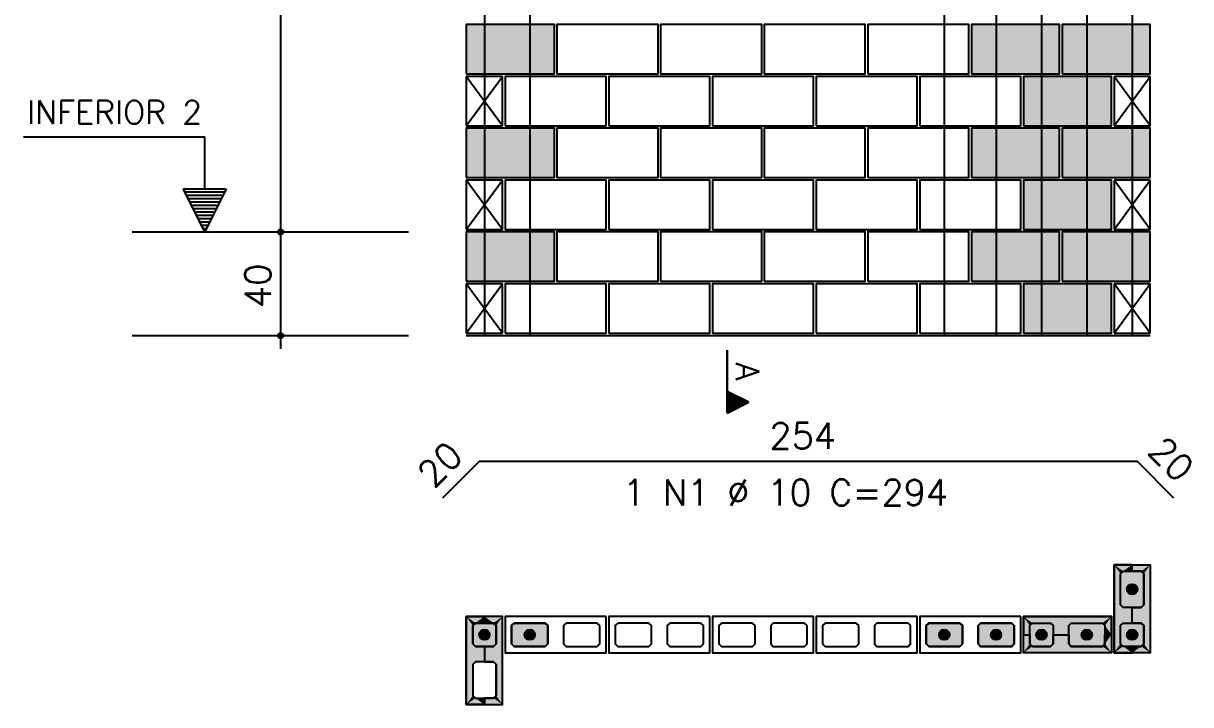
# Model space of a CAD drawing. Extents: x -1.9 to 86, y -1.6 to 60.9.
# Drawn here: x 29.47 to 38.48, y 23.81 to 29.07 of the extents above; entities that cross this region are included whole.
import ezdxf

# ---------------------------------------------------------------- set-up
doc = ezdxf.new("R2010")
doc.units = 0
doc.header["$MEASUREMENT"] = 0
for name, color, linetype in [('PENA_01', 1, 'CONTINUOUS'), ('PENA_02', 2, 'CONTINUOUS'), ('PENA_03', 3, 'CONTINUOUS'), ('PENA_05', 5, 'CONTINUOUS'), ('PENA_11', 252, 'CONTINUOUS'), ('PENA_21', 100, 'CONTINUOUS')]:
    doc.layers.add(name, color=color, linetype=linetype)
doc.styles.get("Standard").update_dxf_attribs({"font": 'ROMANS.SHX'})

msp = doc.modelspace()

# ---------------------------------------------------------------- linework, layer by layer
at = {"layer": 'PENA_01', "linetype": 'Continuous'}
for p, q in [((30.308963, 27.457478), (32.439827, 27.457478)), ((30.308963, 26.657478), (32.439827, 26.657478))]:
    msp.add_line(p, q, dxfattribs=at)
for points in [[(37.937319, 24.579932), (37.937319, 24.819932), (37.957319, 24.839932), (38.097319, 24.839932), (38.117319, 24.819932), (38.117319, 24.579932), (38.097319, 24.559932), (37.957319, 24.559932), (37.937319, 24.579932)], [(32.937319, 24.419932), (32.937319, 24.279932), (32.957319, 24.259932), (33.097319, 24.259932), (33.117319, 24.279932), (33.117319, 24.419932), (33.097319, 24.439932), (32.957319, 24.439932), (32.937319, 24.419932)], [(33.517319, 24.419932), (33.497319, 24.439932), (33.257319, 24.439932), (33.237319, 24.419932), (33.237319, 24.279932), (33.257319, 24.259932), (33.497319, 24.259932), (33.517319, 24.279932), (33.517319, 24.419932)], [(33.917319, 24.419932), (33.897319, 24.439932), (33.657319, 24.439932), (33.637319, 24.419932), (33.637319, 24.279932), (33.657319, 24.259932), (33.897319, 24.259932), (33.917319, 24.279932), (33.917319, 24.419932)], [(34.317319, 24.419932), (34.297319, 24.439932), (34.057319, 24.439932), (34.037319, 24.419932), (34.037319, 24.279932), (34.057319, 24.259932), (34.297319, 24.259932), (34.317319, 24.279932), (34.317319, 24.419932)], [(34.717319, 24.419932), (34.697319, 24.439932), (34.457319, 24.439932), (34.437319, 24.419932), (34.437319, 24.279932), (34.457319, 24.259932), (34.697319, 24.259932), (34.717319, 24.279932), (34.717319, 24.419932)], [(35.117319, 24.419932), (35.097319, 24.439932), (34.857319, 24.439932), (34.837319, 24.419932), (34.837319, 24.279932), (34.857319, 24.259932), (35.097319, 24.259932), (35.117319, 24.279932), (35.117319, 24.419932)], [(35.517319, 24.419932), (35.497319, 24.439932), (35.257319, 24.439932), (35.237319, 24.419932), (35.237319, 24.279932), (35.257319, 24.259932), (35.497319, 24.259932), (35.517319, 24.279932), (35.517319, 24.419932)], [(35.917319, 24.419932), (35.897319, 24.439932), (35.657319, 24.439932), (35.637319, 24.419932), (35.637319, 24.279932), (35.657319, 24.259932), (35.897319, 24.259932), (35.917319, 24.279932), (35.917319, 24.419932)], [(36.317319, 24.419932), (36.297319, 24.439932), (36.057319, 24.439932), (36.037319, 24.419932), (36.037319, 24.279932), (36.057319, 24.259932), (36.297319, 24.259932), (36.317319, 24.279932), (36.317319, 24.419932)], [(36.717319, 24.419932), (36.697319, 24.439932), (36.457319, 24.439932), (36.437319, 24.419932), (36.437319, 24.279932), (36.457319, 24.259932), (36.697319, 24.259932), (36.717319, 24.279932), (36.717319, 24.419932)], [(37.117319, 24.419932), (37.097319, 24.439932), (36.857319, 24.439932), (36.837319, 24.419932), (36.837319, 24.279932), (36.857319, 24.259932), (37.097319, 24.259932), (37.117319, 24.279932), (37.117319, 24.419932)], [(37.257319, 24.439932), (37.397319, 24.439932), (37.417319, 24.419932), (37.417319, 24.279932), (37.397319, 24.259932), (37.257319, 24.259932), (37.237319, 24.279932), (37.237319, 24.419932), (37.257319, 24.439932)], [(37.557319, 24.439932), (37.797319, 24.439932), (37.817319, 24.419932), (37.817319, 24.279932), (37.797319, 24.259932), (37.557319, 24.259932), (37.537319, 24.279932), (37.537319, 24.419932), (37.557319, 24.439932)], [(37.937319, 24.279932), (37.937319, 24.419932), (37.957319, 24.439932), (38.097319, 24.439932), (38.117319, 24.419932), (38.117319, 24.279932), (38.097319, 24.259932), (37.957319, 24.259932), (37.937319, 24.279932)], [(32.937319, 24.119932), (32.937319, 23.879932), (32.957319, 23.859932), (33.097319, 23.859932), (33.117319, 23.879932), (33.117319, 24.119932), (33.097319, 24.139932), (32.957319, 24.139932), (32.937319, 24.119932)]]:
    msp.add_lwpolyline(points, dxfattribs=at)
at = {"layer": 'PENA_02', "linetype": 'Continuous'}
for p, q in [((33.167319, 28.657478), (32.887319, 28.657478)), ((32.887319, 28.657478), (32.887319, 28.277478)), ((33.167319, 28.277478), (33.167319, 28.657478)), ((38.167319, 28.657478), (37.887319, 28.657478)), ((37.887319, 28.657478), (37.887319, 28.277478)), ((38.167319, 28.277478), (38.167319, 28.657478)), ((32.887319, 28.277478), (33.167319, 28.277478)), ((37.887319, 28.277478), (38.167319, 28.277478)), ((33.167319, 27.857478), (32.887319, 27.857478)), ((32.887319, 27.857478), (32.887319, 27.477478)), ((33.167319, 27.477478), (33.167319, 27.857478)), ((38.167319, 27.857478), (37.887319, 27.857478)), ((37.887319, 27.857478), (37.887319, 27.477478)), ((38.167319, 27.477478), (38.167319, 27.857478)), ((32.887319, 27.477478), (33.167319, 27.477478)), ((37.887319, 27.477478), (38.167319, 27.477478)), ((33.167319, 27.057478), (32.887319, 27.057478)), ((32.887319, 27.057478), (32.887319, 26.677478)), ((33.167319, 26.677478), (33.167319, 27.057478)), ((38.167319, 27.057478), (37.887319, 27.057478)), ((37.887319, 27.057478), (37.887319, 26.677478)), ((38.167319, 26.677478), (38.167319, 27.057478)), ((32.887319, 26.677478), (33.167319, 26.677478)), ((37.887319, 26.677478), (38.167319, 26.677478)), ((32.887319, 26.657478), (38.167319, 26.657478))]:
    msp.add_line(p, q, dxfattribs=at)
for points in [[(32.887319, 28.677478), (33.567319, 28.677478), (33.567319, 29.057478), (32.887319, 29.057478), (32.887319, 28.677478)], [(33.587319, 28.677478), (34.367319, 28.677478), (34.367319, 29.057478), (33.587319, 29.057478), (33.587319, 28.677478)], [(34.387319, 28.677478), (35.167319, 28.677478), (35.167319, 29.057478), (34.387319, 29.057478), (34.387319, 28.677478)], [(35.187319, 28.677478), (35.967319, 28.677478), (35.967319, 29.057478), (35.187319, 29.057478), (35.187319, 28.677478)], [(35.987319, 28.677478), (36.767319, 28.677478), (36.767319, 29.057478), (35.987319, 29.057478), (35.987319, 28.677478)], [(36.787319, 28.677478), (37.467319, 28.677478), (37.467319, 29.057478), (36.787319, 29.057478), (36.787319, 28.677478)], [(37.487319, 28.677478), (38.167319, 28.677478), (38.167319, 29.057478), (37.487319, 29.057478), (37.487319, 28.677478)], [(33.187319, 28.277478), (33.967319, 28.277478), (33.967319, 28.657478), (33.187319, 28.657478), (33.187319, 28.277478)], [(33.987319, 28.277478), (34.767319, 28.277478), (34.767319, 28.657478), (33.987319, 28.657478), (33.987319, 28.277478)], [(34.787319, 28.277478), (35.567319, 28.277478), (35.567319, 28.657478), (34.787319, 28.657478), (34.787319, 28.277478)], [(35.587319, 28.277478), (36.367319, 28.277478), (36.367319, 28.657478), (35.587319, 28.657478), (35.587319, 28.277478)], [(36.387319, 28.277478), (37.167319, 28.277478), (37.167319, 28.657478), (36.387319, 28.657478), (36.387319, 28.277478)], [(37.187319, 28.277478), (37.867319, 28.277478), (37.867319, 28.657478), (37.187319, 28.657478), (37.187319, 28.277478)], [(32.887319, 27.877478), (33.567319, 27.877478), (33.567319, 28.257478), (32.887319, 28.257478), (32.887319, 27.877478)], [(33.587319, 27.877478), (34.367319, 27.877478), (34.367319, 28.257478), (33.587319, 28.257478), (33.587319, 27.877478)], [(34.387319, 27.877478), (35.167319, 27.877478), (35.167319, 28.257478), (34.387319, 28.257478), (34.387319, 27.877478)], [(35.187319, 27.877478), (35.967319, 27.877478), (35.967319, 28.257478), (35.187319, 28.257478), (35.187319, 27.877478)], [(35.987319, 27.877478), (36.767319, 27.877478), (36.767319, 28.257478), (35.987319, 28.257478), (35.987319, 27.877478)], [(36.787319, 27.877478), (37.467319, 27.877478), (37.467319, 28.257478), (36.787319, 28.257478), (36.787319, 27.877478)], [(37.487319, 27.877478), (38.167319, 27.877478), (38.167319, 28.257478), (37.487319, 28.257478), (37.487319, 27.877478)], [(33.187319, 27.477478), (33.967319, 27.477478), (33.967319, 27.857478), (33.187319, 27.857478), (33.187319, 27.477478)], [(33.987319, 27.477478), (34.767319, 27.477478), (34.767319, 27.857478), (33.987319, 27.857478), (33.987319, 27.477478)], [(34.787319, 27.477478), (35.567319, 27.477478), (35.567319, 27.857478), (34.787319, 27.857478), (34.787319, 27.477478)], [(35.587319, 27.477478), (36.367319, 27.477478), (36.367319, 27.857478), (35.587319, 27.857478), (35.587319, 27.477478)], [(36.387319, 27.477478), (37.167319, 27.477478), (37.167319, 27.857478), (36.387319, 27.857478), (36.387319, 27.477478)], [(37.187319, 27.477478), (37.867319, 27.477478), (37.867319, 27.857478), (37.187319, 27.857478), (37.187319, 27.477478)], [(32.887319, 27.077478), (33.567319, 27.077478), (33.567319, 27.457478), (32.887319, 27.457478), (32.887319, 27.077478)], [(33.587319, 27.077478), (34.367319, 27.077478), (34.367319, 27.457478), (33.587319, 27.457478), (33.587319, 27.077478)], [(34.387319, 27.077478), (35.167319, 27.077478), (35.167319, 27.457478), (34.387319, 27.457478), (34.387319, 27.077478)], [(35.187319, 27.077478), (35.967319, 27.077478), (35.967319, 27.457478), (35.187319, 27.457478), (35.187319, 27.077478)], [(35.987319, 27.077478), (36.767319, 27.077478), (36.767319, 27.457478), (35.987319, 27.457478), (35.987319, 27.077478)], [(36.787319, 27.077478), (37.467319, 27.077478), (37.467319, 27.457478), (36.787319, 27.457478), (36.787319, 27.077478)], [(37.487319, 27.077478), (38.167319, 27.077478), (38.167319, 27.457478), (37.487319, 27.457478), (37.487319, 27.077478)], [(33.187319, 26.677478), (33.967319, 26.677478), (33.967319, 27.057478), (33.187319, 27.057478), (33.187319, 26.677478)], [(33.987319, 26.677478), (34.767319, 26.677478), (34.767319, 27.057478), (33.987319, 27.057478), (33.987319, 26.677478)], [(34.787319, 26.677478), (35.567319, 26.677478), (35.567319, 27.057478), (34.787319, 27.057478), (34.787319, 26.677478)], [(35.587319, 26.677478), (36.367319, 26.677478), (36.367319, 27.057478), (35.587319, 27.057478), (35.587319, 26.677478)], [(36.387319, 26.677478), (37.167319, 26.677478), (37.167319, 27.057478), (36.387319, 27.057478), (36.387319, 26.677478)], [(37.187319, 26.677478), (37.867319, 26.677478), (37.867319, 27.057478), (37.187319, 27.057478), (37.187319, 26.677478)], [(37.887319, 24.209932), (37.887319, 24.889932), (38.167319, 24.889932), (38.167319, 24.209932), (37.887319, 24.209932)], [(32.887319, 24.489932), (32.887319, 23.809932), (33.167319, 23.809932), (33.167319, 24.489932), (32.887319, 24.489932)], [(33.967319, 24.489932), (33.187319, 24.489932), (33.187319, 24.209932), (33.967319, 24.209932), (33.967319, 24.489932)], [(34.767319, 24.489932), (33.987319, 24.489932), (33.987319, 24.209932), (34.767319, 24.209932), (34.767319, 24.489932)], [(35.567319, 24.489932), (34.787319, 24.489932), (34.787319, 24.209932), (35.567319, 24.209932), (35.567319, 24.489932)], [(36.367319, 24.489932), (35.587319, 24.489932), (35.587319, 24.209932), (36.367319, 24.209932), (36.367319, 24.489932)], [(37.167319, 24.489932), (36.387319, 24.489932), (36.387319, 24.209932), (37.167319, 24.209932), (37.167319, 24.489932)], [(37.187319, 24.489932), (37.867319, 24.489932), (37.867319, 24.209932), (37.187319, 24.209932), (37.187319, 24.489932)]]:
    msp.add_lwpolyline(points, dxfattribs=at)
for centre, radius in [((31.455109, 27.457478), 0.02), ((31.455109, 27.457478), 0.01), ((31.455109, 26.657478), 0.02), ((31.455109, 26.657478), 0.01)]:
    msp.add_circle(centre, radius, dxfattribs=at)
at = {"layer": 'PENA_03', "linetype": 'Continuous'}
for p, q in [((31.455109, 26.556945), (31.455109, 33.397478)), ((32.887319, 28.277478), (33.167319, 28.657478)), ((33.167319, 28.277478), (32.887319, 28.657478)), ((37.887319, 28.277478), (38.167319, 28.657478)), ((38.167319, 28.277478), (37.887319, 28.657478)), ((30.867962, 28.189343), (29.467962, 28.189343)), ((30.867962, 27.789343), (30.867962, 28.189343)), ((30.869362, 27.789343), (30.869362, 28.190743)), ((32.887319, 27.477478), (33.167319, 27.857478)), ((33.167319, 27.477478), (32.887319, 27.857478)), ((37.887319, 27.477478), (38.167319, 27.857478)), ((38.167319, 27.477478), (37.887319, 27.857478)), ((30.868662, 27.457478), (30.702729, 27.789343)), ((30.702729, 27.789343), (30.867962, 27.789343)), ((30.868662, 27.4606), (30.704985, 27.787952)), ((31.032338, 27.787952), (30.704985, 27.787952)), ((31.021831, 27.763815), (30.715492, 27.763815)), ((31.034595, 27.789343), (30.868662, 27.457478)), ((31.032338, 27.787953), (30.868662, 27.460599)), ((30.869362, 27.789343), (31.034595, 27.789343)), ((31.009067, 27.738287), (30.728257, 27.738287)), ((30.996303, 27.712759), (30.741021, 27.712759)), ((30.983538, 27.687231), (30.753785, 27.687231)), ((30.970774, 27.661703), (30.766549, 27.661703)), ((30.95801, 27.636175), (30.779313, 27.636175)), ((30.945246, 27.610647), (30.792077, 27.610647)), ((30.932482, 27.585119), (30.804841, 27.585119)), ((30.919718, 27.559591), (30.817605, 27.559591)), ((30.906954, 27.534063), (30.830369, 27.534063)), ((30.89419, 27.508534), (30.843133, 27.508534)), ((30.881426, 27.483006), (30.855898, 27.483006)), ((32.887319, 26.677478), (33.167319, 27.057478)), ((33.167319, 26.677478), (32.887319, 27.057478)), ((37.887319, 26.677478), (38.167319, 27.057478)), ((38.167319, 26.677478), (37.887319, 27.057478)), ((34.901439, 26.546628), (34.901439, 26.060246)), ((34.902135, 26.225831), (34.902135, 26.546628)), ((35.067372, 26.143212), (34.902134, 26.225831)), ((34.902135, 26.061374), (34.902135, 26.225051)), ((35.065811, 26.143212), (34.902135, 26.225051)), ((34.901439, 26.060246), (35.067372, 26.143212)), ((34.902134, 26.061374), (35.065811, 26.143212)), ((34.914203, 26.066628), (34.914203, 26.219797)), ((34.926967, 26.07301), (34.926967, 26.213415)), ((34.939731, 26.079392), (34.939731, 26.207033)), ((34.952495, 26.085774), (34.952495, 26.200651)), ((34.965259, 26.092156), (34.965259, 26.194269)), ((34.978023, 26.098538), (34.978023, 26.187887)), ((34.990787, 26.10492), (34.990787, 26.181505)), ((35.003551, 26.111302), (35.003551, 26.175123)), ((35.016315, 26.117684), (35.016315, 26.168741)), ((35.029079, 26.124066), (35.029079, 26.162359)), ((35.041844, 26.130448), (35.041844, 26.155977)), ((35.054608, 26.13683), (35.054608, 26.149594))]:
    msp.add_line(p, q, dxfattribs=at)
for points in [[(38.097319, 24.839932), (38.117319, 24.819932), (38.117319, 24.579932), (38.097319, 24.559932), (37.957319, 24.559932), (37.937319, 24.579932), (37.937319, 24.819932), (37.957319, 24.839932), (38.097319, 24.839932)], [(33.097319, 24.439932), (33.117319, 24.419932), (33.117319, 24.279932), (33.097319, 24.259932), (32.957319, 24.259932), (32.937319, 24.279932), (32.937319, 24.419932), (32.957319, 24.439932), (33.097319, 24.439932)], [(33.517319, 24.279932), (33.497319, 24.259932), (33.257319, 24.259932), (33.237319, 24.279932), (33.237319, 24.419932), (33.257319, 24.439932), (33.497319, 24.439932), (33.517319, 24.419932), (33.517319, 24.279932)], [(36.717319, 24.279932), (36.697319, 24.259932), (36.457319, 24.259932), (36.437319, 24.279932), (36.437319, 24.419932), (36.457319, 24.439932), (36.697319, 24.439932), (36.717319, 24.419932), (36.717319, 24.279932)], [(37.117319, 24.279932), (37.097319, 24.259932), (36.857319, 24.259932), (36.837319, 24.279932), (36.837319, 24.419932), (36.857319, 24.439932), (37.097319, 24.439932), (37.117319, 24.419932), (37.117319, 24.279932)], [(37.397319, 24.439932), (37.417319, 24.419932), (37.417319, 24.279932), (37.397319, 24.259932), (37.257319, 24.259932), (37.237319, 24.279932), (37.237319, 24.419932), (37.257319, 24.439932), (37.397319, 24.439932)], [(37.817319, 24.279932), (37.797319, 24.259932), (37.557319, 24.259932), (37.537319, 24.279932), (37.537319, 24.419932), (37.557319, 24.439932), (37.797319, 24.439932), (37.817319, 24.419932), (37.817319, 24.279932)], [(38.097319, 24.439932), (38.117319, 24.419932), (38.117319, 24.279932), (38.097319, 24.259932), (37.957319, 24.259932), (37.937319, 24.279932), (37.937319, 24.419932), (37.957319, 24.439932), (38.097319, 24.439932)]]:
    msp.add_lwpolyline(points, dxfattribs=at)
for centre in [(38.027319, 24.699932), (33.027319, 24.349932), (33.377319, 24.349932), (36.577319, 24.349932), (36.977319, 24.349932), (37.327319, 24.349932), (37.677319, 24.349932), (38.027319, 24.349932)]:
    msp.add_circle(centre, 0.04, dxfattribs=at)
for points in [[(38.067319, 24.699932), (38.007319, 24.734573), (37.989731, 24.713612)], [(38.067319, 24.699932), (37.989731, 24.713612), (37.989731, 24.686251)], [(38.067319, 24.699932), (37.989731, 24.686251), (38.007319, 24.665291)], [(38.067319, 24.699932), (38.034265, 24.739324), (38.007319, 24.734573)], [(38.067319, 24.699932), (38.007319, 24.665291), (38.034265, 24.660539)], [(38.067319, 24.699932), (38.057961, 24.725643), (38.034265, 24.739324)], [(38.067319, 24.699932), (38.034265, 24.660539), (38.057961, 24.67422)], [(38.067319, 24.699932), (38.057961, 24.67422), (38.067319, 24.699932)], [(33.067319, 24.349932), (33.007319, 24.384573), (32.989731, 24.363612)], [(33.067319, 24.349932), (32.989731, 24.363612), (32.989731, 24.336251)], [(33.067319, 24.349932), (32.989731, 24.336251), (33.007319, 24.315291)], [(33.067319, 24.349932), (33.034265, 24.389324), (33.007319, 24.384573)], [(33.067319, 24.349932), (33.007319, 24.315291), (33.034265, 24.310539)], [(33.067319, 24.349932), (33.057961, 24.375643), (33.034265, 24.389324)], [(33.067319, 24.349932), (33.034265, 24.310539), (33.057961, 24.32422)], [(33.067319, 24.349932), (33.057961, 24.32422), (33.067319, 24.349932)], [(33.417319, 24.349932), (33.357319, 24.384573), (33.339731, 24.363612)], [(33.417319, 24.349932), (33.339731, 24.363612), (33.339731, 24.336251)], [(33.417319, 24.349932), (33.339731, 24.336251), (33.357319, 24.315291)], [(33.417319, 24.349932), (33.384265, 24.389324), (33.357319, 24.384573)], [(33.417319, 24.349932), (33.357319, 24.315291), (33.384265, 24.310539)], [(33.417319, 24.349932), (33.407961, 24.375643), (33.384265, 24.389324)], [(33.417319, 24.349932), (33.384265, 24.310539), (33.407961, 24.32422)], [(33.417319, 24.349932), (33.407961, 24.32422), (33.417319, 24.349932)], [(36.617319, 24.349932), (36.557319, 24.384573), (36.539731, 24.363612)], [(36.617319, 24.349932), (36.539731, 24.363612), (36.539731, 24.336251)], [(36.617319, 24.349932), (36.539731, 24.336251), (36.557319, 24.315291)], [(36.617319, 24.349932), (36.584265, 24.389324), (36.557319, 24.384573)], [(36.617319, 24.349932), (36.557319, 24.315291), (36.584265, 24.310539)], [(36.617319, 24.349932), (36.607961, 24.375643), (36.584265, 24.389324)], [(36.617319, 24.349932), (36.584265, 24.310539), (36.607961, 24.32422)], [(36.617319, 24.349932), (36.607961, 24.32422), (36.617319, 24.349932)], [(37.017319, 24.349932), (36.957319, 24.384573), (36.939731, 24.363612)], [(37.017319, 24.349932), (36.939731, 24.363612), (36.939731, 24.336251)], [(37.017319, 24.349932), (36.939731, 24.336251), (36.957319, 24.315291)], [(37.017319, 24.349932), (36.984265, 24.389324), (36.957319, 24.384573)], [(37.017319, 24.349932), (36.957319, 24.315291), (36.984265, 24.310539)], [(37.017319, 24.349932), (37.007961, 24.375643), (36.984265, 24.389324)], [(37.017319, 24.349932), (36.984265, 24.310539), (37.007961, 24.32422)], [(37.017319, 24.349932), (37.007961, 24.32422), (37.017319, 24.349932)], [(37.367319, 24.349932), (37.307319, 24.384573), (37.289731, 24.363612)], [(37.367319, 24.349932), (37.289731, 24.363612), (37.289731, 24.336251)], [(37.367319, 24.349932), (37.289731, 24.336251), (37.307319, 24.315291)], [(37.367319, 24.349932), (37.334265, 24.389324), (37.307319, 24.384573)], [(37.367319, 24.349932), (37.307319, 24.315291), (37.334265, 24.310539)], [(37.367319, 24.349932), (37.357961, 24.375643), (37.334265, 24.389324)], [(37.367319, 24.349932), (37.334265, 24.310539), (37.357961, 24.32422)], [(37.367319, 24.349932), (37.357961, 24.32422), (37.367319, 24.349932)], [(37.717319, 24.349932), (37.657319, 24.384573), (37.639731, 24.363612)], [(37.717319, 24.349932), (37.639731, 24.363612), (37.639731, 24.336251)], [(37.717319, 24.349932), (37.639731, 24.336251), (37.657319, 24.315291)], [(37.717319, 24.349932), (37.684265, 24.389324), (37.657319, 24.384573)], [(37.717319, 24.349932), (37.657319, 24.315291), (37.684265, 24.310539)], [(37.717319, 24.349932), (37.707961, 24.375643), (37.684265, 24.389324)], [(37.717319, 24.349932), (37.684265, 24.310539), (37.707961, 24.32422)], [(37.717319, 24.349932), (37.707961, 24.32422), (37.717319, 24.349932)], [(38.067319, 24.349932), (38.007319, 24.384573), (37.989731, 24.363612)], [(38.067319, 24.349932), (37.989731, 24.363612), (37.989731, 24.336251)], [(38.067319, 24.349932), (37.989731, 24.336251), (38.007319, 24.315291)], [(38.067319, 24.349932), (38.034265, 24.389324), (38.007319, 24.384573)], [(38.067319, 24.349932), (38.007319, 24.315291), (38.034265, 24.310539)], [(38.067319, 24.349932), (38.057961, 24.375643), (38.034265, 24.389324)], [(38.067319, 24.349932), (38.034265, 24.310539), (38.057961, 24.32422)], [(38.067319, 24.349932), (38.057961, 24.32422), (38.067319, 24.349932)]]:
    msp.add_solid(points, dxfattribs=at)
at = {"layer": 'PENA_05', "linetype": 'Continuous'}
for p, q in [((32.987319, 25.68517), (32.704476, 25.402327)), ((38.067319, 25.68517), (32.987319, 25.68517)), ((38.350162, 25.402327), (38.067319, 25.68517))]:
    msp.add_line(p, q, dxfattribs=at)
for points in [[(33.027319, 34.097478), (33.027319, 26.657478)], [(33.377319, 34.097478), (33.377319, 26.657478)], [(36.577319, 34.097478), (36.577319, 26.657478)], [(36.977319, 34.097478), (36.977319, 26.657478)], [(37.327319, 34.097478), (37.327319, 26.657478)], [(37.677319, 34.097478), (37.677319, 26.657478)], [(38.027319, 34.097478), (38.027319, 26.657478)]]:
    msp.add_lwpolyline(points, dxfattribs=at)
at = {"layer": 'PENA_11', "linetype": 'Continuous'}
for points in [[(38.097319, 24.839932), (37.957319, 24.559932), (37.937319, 24.579932)], [(38.097319, 24.839932), (37.937319, 24.579932), (37.937319, 24.819932)], [(38.097319, 24.839932), (37.937319, 24.819932), (37.957319, 24.839932)], [(38.097319, 24.839932), (38.097319, 24.559932), (37.957319, 24.559932)], [(38.097319, 24.839932), (37.957319, 24.839932), (38.097319, 24.839932)], [(38.097319, 24.839932), (38.117319, 24.819932), (38.117319, 24.579932)], [(38.097319, 24.839932), (38.117319, 24.579932), (38.097319, 24.559932)], [(33.097319, 24.439932), (32.957319, 24.259932), (32.937319, 24.279932)], [(33.097319, 24.439932), (32.937319, 24.279932), (32.937319, 24.419932)], [(33.097319, 24.439932), (32.937319, 24.419932), (32.957319, 24.439932)], [(33.097319, 24.439932), (33.097319, 24.259932), (32.957319, 24.259932)], [(33.097319, 24.439932), (32.957319, 24.439932), (33.097319, 24.439932)], [(33.097319, 24.439932), (33.117319, 24.419932), (33.117319, 24.279932)], [(33.097319, 24.439932), (33.117319, 24.279932), (33.097319, 24.259932)], [(33.517319, 24.279932), (33.237319, 24.419932), (33.257319, 24.439932)], [(33.517319, 24.279932), (33.237319, 24.279932), (33.237319, 24.419932)], [(33.517319, 24.279932), (33.257319, 24.439932), (33.497319, 24.439932)], [(33.517319, 24.279932), (33.497319, 24.439932), (33.517319, 24.419932)], [(33.517319, 24.279932), (33.517319, 24.419932), (33.517319, 24.279932)], [(36.717319, 24.279932), (36.437319, 24.419932), (36.457319, 24.439932)], [(36.717319, 24.279932), (36.437319, 24.279932), (36.437319, 24.419932)], [(36.717319, 24.279932), (36.457319, 24.439932), (36.697319, 24.439932)], [(36.717319, 24.279932), (36.697319, 24.439932), (36.717319, 24.419932)], [(36.717319, 24.279932), (36.717319, 24.419932), (36.717319, 24.279932)], [(37.117319, 24.279932), (36.837319, 24.419932), (36.857319, 24.439932)], [(37.117319, 24.279932), (36.837319, 24.279932), (36.837319, 24.419932)], [(37.117319, 24.279932), (36.857319, 24.439932), (37.097319, 24.439932)], [(37.117319, 24.279932), (37.097319, 24.439932), (37.117319, 24.419932)], [(37.117319, 24.279932), (37.117319, 24.419932), (37.117319, 24.279932)], [(37.397319, 24.439932), (37.257319, 24.259932), (37.237319, 24.279932)], [(37.397319, 24.439932), (37.237319, 24.279932), (37.237319, 24.419932)], [(37.397319, 24.439932), (37.237319, 24.419932), (37.257319, 24.439932)], [(37.397319, 24.439932), (37.397319, 24.259932), (37.257319, 24.259932)], [(37.397319, 24.439932), (37.257319, 24.439932), (37.397319, 24.439932)], [(37.397319, 24.439932), (37.417319, 24.419932), (37.417319, 24.279932)], [(37.397319, 24.439932), (37.417319, 24.279932), (37.397319, 24.259932)], [(37.817319, 24.279932), (37.537319, 24.419932), (37.557319, 24.439932)], [(37.817319, 24.279932), (37.537319, 24.279932), (37.537319, 24.419932)], [(37.817319, 24.279932), (37.557319, 24.439932), (37.797319, 24.439932)], [(37.817319, 24.279932), (37.797319, 24.439932), (37.817319, 24.419932)], [(37.817319, 24.279932), (37.817319, 24.419932), (37.817319, 24.279932)], [(38.097319, 24.439932), (37.957319, 24.259932), (37.937319, 24.279932)], [(38.097319, 24.439932), (37.937319, 24.279932), (37.937319, 24.419932)], [(38.097319, 24.439932), (37.937319, 24.419932), (37.957319, 24.439932)], [(38.097319, 24.439932), (38.097319, 24.259932), (37.957319, 24.259932)], [(38.097319, 24.439932), (37.957319, 24.439932), (38.097319, 24.439932)], [(38.097319, 24.439932), (38.117319, 24.419932), (38.117319, 24.279932)], [(38.097319, 24.439932), (38.117319, 24.279932), (38.097319, 24.259932)], [(33.517319, 24.279932), (33.257319, 24.259932), (33.237319, 24.279932)], [(33.517319, 24.279932), (33.497319, 24.259932), (33.257319, 24.259932)], [(36.717319, 24.279932), (36.457319, 24.259932), (36.437319, 24.279932)], [(36.717319, 24.279932), (36.697319, 24.259932), (36.457319, 24.259932)], [(37.117319, 24.279932), (36.857319, 24.259932), (36.837319, 24.279932)], [(37.117319, 24.279932), (37.097319, 24.259932), (36.857319, 24.259932)], [(37.817319, 24.279932), (37.557319, 24.259932), (37.537319, 24.279932)], [(37.817319, 24.279932), (37.797319, 24.259932), (37.557319, 24.259932)]]:
    msp.add_solid(points, dxfattribs=at)
at = {"layer": 'PENA_21', "linetype": 'Continuous'}
for points in [[(32.887319, 28.677478), (33.567319, 28.677478), (33.567319, 29.057478), (32.887319, 29.057478), (32.887319, 28.677478)], [(36.787319, 28.677478), (37.467319, 28.677478), (37.467319, 29.057478), (36.787319, 29.057478), (36.787319, 28.677478)], [(37.487319, 28.677478), (38.167319, 28.677478), (38.167319, 29.057478), (37.487319, 29.057478), (37.487319, 28.677478)], [(37.187319, 28.277478), (37.867319, 28.277478), (37.867319, 28.657478), (37.187319, 28.657478), (37.187319, 28.277478)], [(32.887319, 27.877478), (33.567319, 27.877478), (33.567319, 28.257478), (32.887319, 28.257478), (32.887319, 27.877478)], [(36.787319, 27.877478), (37.467319, 27.877478), (37.467319, 28.257478), (36.787319, 28.257478), (36.787319, 27.877478)], [(37.487319, 27.877478), (38.167319, 27.877478), (38.167319, 28.257478), (37.487319, 28.257478), (37.487319, 27.877478)], [(37.187319, 27.477478), (37.867319, 27.477478), (37.867319, 27.857478), (37.187319, 27.857478), (37.187319, 27.477478)], [(32.887319, 27.077478), (33.567319, 27.077478), (33.567319, 27.457478), (32.887319, 27.457478), (32.887319, 27.077478)], [(36.787319, 27.077478), (37.467319, 27.077478), (37.467319, 27.457478), (36.787319, 27.457478), (36.787319, 27.077478)], [(37.487319, 27.077478), (38.167319, 27.077478), (38.167319, 27.457478), (37.487319, 27.457478), (37.487319, 27.077478)], [(37.187319, 26.677478), (37.867319, 26.677478), (37.867319, 27.057478), (37.187319, 27.057478), (37.187319, 26.677478)], [(38.027319, 24.209932), (38.027319, 24.259932), (37.957319, 24.259932), (37.937319, 24.279932), (37.937319, 24.419932), (37.957319, 24.439932), (38.027319, 24.439932), (38.027319, 24.559932), (37.957319, 24.559932), (37.937319, 24.579932), (37.937319, 24.819932), (37.957319, 24.839932), (38.027319, 24.839932), (38.027319, 24.889932), (37.887319, 24.889932), (37.887319, 24.209932), (38.027319, 24.209932)], [(38.027319, 24.209932), (38.027319, 24.259932), (38.097319, 24.259932), (38.117319, 24.279932), (38.117319, 24.419932), (38.097319, 24.439932), (38.027319, 24.439932), (38.027319, 24.559932), (38.097319, 24.559932), (38.117319, 24.579932), (38.117319, 24.819932), (38.097319, 24.839932), (38.027319, 24.839932), (38.027319, 24.889932), (38.167319, 24.889932), (38.167319, 24.209932), (38.027319, 24.209932)], [(33.027319, 24.489932), (33.027319, 24.439932), (32.957319, 24.439932), (32.937319, 24.419932), (32.937319, 24.279932), (32.957319, 24.259932), (33.027319, 24.259932), (33.027319, 24.139932), (32.957319, 24.139932), (32.937319, 24.119932), (32.937319, 23.879932), (32.957319, 23.859932), (33.027319, 23.859932), (33.027319, 23.809932), (32.887319, 23.809932), (32.887319, 24.489932), (33.027319, 24.489932)], [(33.027319, 24.489932), (33.027319, 24.439932), (33.097319, 24.439932), (33.117319, 24.419932), (33.117319, 24.279932), (33.097319, 24.259932), (33.027319, 24.259932), (33.027319, 24.139932), (33.097319, 24.139932), (33.117319, 24.119932), (33.117319, 23.879932), (33.097319, 23.859932), (33.027319, 23.859932), (33.027319, 23.809932), (33.167319, 23.809932), (33.167319, 24.489932), (33.027319, 24.489932)], [(37.187319, 24.349932), (37.237319, 24.349932), (37.237319, 24.419932), (37.257319, 24.439932), (37.397319, 24.439932), (37.417319, 24.419932), (37.417319, 24.349932), (37.537319, 24.349932), (37.537319, 24.419932), (37.557319, 24.439932), (37.797319, 24.439932), (37.817319, 24.419932), (37.817319, 24.349932), (37.867319, 24.349932), (37.867319, 24.489932), (37.187319, 24.489932), (37.187319, 24.349932)], [(37.187319, 24.349932), (37.237319, 24.349932), (37.237319, 24.279932), (37.257319, 24.259932), (37.397319, 24.259932), (37.417319, 24.279932), (37.417319, 24.349932), (37.537319, 24.349932), (37.537319, 24.279932), (37.557319, 24.259932), (37.797319, 24.259932), (37.817319, 24.279932), (37.817319, 24.349932), (37.867319, 24.349932), (37.867319, 24.209932), (37.187319, 24.209932), (37.187319, 24.349932)]]:
    msp.add_lwpolyline(points, dxfattribs=at)
for points in [[(32.887319, 28.677478), (33.567319, 28.677478), (33.567319, 29.057478)], [(32.887319, 28.677478), (33.567319, 29.057478), (32.887319, 29.057478)], [(32.887319, 28.677478), (32.887319, 29.057478), (32.887319, 28.677478)], [(36.787319, 28.677478), (37.467319, 28.677478), (37.467319, 29.057478)], [(36.787319, 28.677478), (37.467319, 29.057478), (36.787319, 29.057478)], [(36.787319, 28.677478), (36.787319, 29.057478), (36.787319, 28.677478)], [(37.487319, 28.677478), (38.167319, 28.677478), (38.167319, 29.057478)], [(37.487319, 28.677478), (38.167319, 29.057478), (37.487319, 29.057478)], [(37.487319, 28.677478), (37.487319, 29.057478), (37.487319, 28.677478)], [(37.187319, 28.277478), (37.867319, 28.277478), (37.867319, 28.657478)], [(37.187319, 28.277478), (37.867319, 28.657478), (37.187319, 28.657478)], [(37.187319, 28.277478), (37.187319, 28.657478), (37.187319, 28.277478)], [(32.887319, 27.877478), (33.567319, 27.877478), (33.567319, 28.257478)], [(32.887319, 27.877478), (33.567319, 28.257478), (32.887319, 28.257478)], [(32.887319, 27.877478), (32.887319, 28.257478), (32.887319, 27.877478)], [(36.787319, 27.877478), (37.467319, 27.877478), (37.467319, 28.257478)], [(36.787319, 27.877478), (37.467319, 28.257478), (36.787319, 28.257478)], [(36.787319, 27.877478), (36.787319, 28.257478), (36.787319, 27.877478)], [(37.487319, 27.877478), (38.167319, 27.877478), (38.167319, 28.257478)], [(37.487319, 27.877478), (38.167319, 28.257478), (37.487319, 28.257478)], [(37.487319, 27.877478), (37.487319, 28.257478), (37.487319, 27.877478)], [(37.187319, 27.477478), (37.867319, 27.477478), (37.867319, 27.857478)], [(37.187319, 27.477478), (37.867319, 27.857478), (37.187319, 27.857478)], [(37.187319, 27.477478), (37.187319, 27.857478), (37.187319, 27.477478)], [(32.887319, 27.077478), (33.567319, 27.077478), (33.567319, 27.457478)], [(32.887319, 27.077478), (33.567319, 27.457478), (32.887319, 27.457478)], [(32.887319, 27.077478), (32.887319, 27.457478), (32.887319, 27.077478)], [(36.787319, 27.077478), (37.467319, 27.077478), (37.467319, 27.457478)], [(36.787319, 27.077478), (37.467319, 27.457478), (36.787319, 27.457478)], [(36.787319, 27.077478), (36.787319, 27.457478), (36.787319, 27.077478)], [(37.487319, 27.077478), (38.167319, 27.077478), (38.167319, 27.457478)], [(37.487319, 27.077478), (38.167319, 27.457478), (37.487319, 27.457478)], [(37.487319, 27.077478), (37.487319, 27.457478), (37.487319, 27.077478)], [(37.187319, 26.677478), (37.867319, 26.677478), (37.867319, 27.057478)], [(37.187319, 26.677478), (37.867319, 27.057478), (37.187319, 27.057478)], [(37.187319, 26.677478), (37.187319, 27.057478), (37.187319, 26.677478)], [(38.027319, 24.889932), (37.887319, 24.889932), (37.957319, 24.839932)], [(37.957319, 24.839932), (37.887319, 24.889932), (37.937319, 24.819932)], [(37.887319, 24.889932), (37.937319, 24.279932), (37.937319, 24.819932)], [(37.887319, 24.209932), (37.937319, 24.279932), (37.887319, 24.889932)], [(38.027319, 24.839932), (38.027319, 24.889932), (37.957319, 24.839932)], [(38.097319, 24.839932), (38.027319, 24.839932), (38.167319, 24.889932)], [(38.027319, 24.839932), (38.027319, 24.889932), (38.167319, 24.889932)], [(38.117319, 24.819932), (38.097319, 24.839932), (38.167319, 24.889932)], [(38.117319, 24.579932), (38.167319, 24.889932), (38.117319, 24.419932)], [(38.117319, 24.419932), (38.167319, 24.889932), (38.117319, 24.279932)], [(38.167319, 24.889932), (38.167319, 24.209932), (38.117319, 24.279932)], [(38.117319, 24.579932), (38.117319, 24.819932), (38.167319, 24.889932)], [(37.937319, 24.819932), (37.937319, 24.279932), (37.937319, 24.419932)], [(37.937319, 24.819932), (37.937319, 24.579932), (37.937319, 24.419932)], [(37.957319, 24.439932), (37.937319, 24.579932), (37.937319, 24.419932)], [(37.957319, 24.439932), (37.957319, 24.559932), (37.937319, 24.579932)], [(38.027319, 24.439932), (37.957319, 24.559932), (37.957319, 24.439932)], [(38.027319, 24.439932), (38.027319, 24.559932), (37.957319, 24.559932)], [(38.027319, 24.439932), (38.097319, 24.559932), (38.097319, 24.439932)], [(38.027319, 24.439932), (38.027319, 24.559932), (38.097319, 24.559932)], [(38.097319, 24.559932), (38.117319, 24.579932), (38.097319, 24.439932)], [(38.097319, 24.439932), (38.117319, 24.579932), (38.117319, 24.419932)], [(32.957319, 24.439932), (32.937319, 24.419932), (32.887319, 24.489932)], [(32.957319, 24.439932), (32.887319, 24.489932), (33.027319, 24.489932)], [(32.887319, 24.489932), (32.937319, 24.419932), (32.887319, 23.809932)], [(32.887319, 23.809932), (32.937319, 24.419932), (32.937319, 23.879932)], [(32.937319, 23.879932), (32.937319, 24.419932), (32.937319, 24.279932)], [(32.957319, 24.439932), (33.027319, 24.489932), (33.027319, 24.439932)], [(33.167319, 24.489932), (33.027319, 24.489932), (33.097319, 24.439932)], [(33.097319, 24.439932), (33.027319, 24.489932), (33.027319, 24.439932)], [(33.117319, 24.419932), (33.167319, 24.489932), (33.097319, 24.439932)], [(33.167319, 23.809932), (33.167319, 24.489932), (33.117319, 24.419932)], [(33.117319, 24.279932), (33.167319, 23.809932), (33.117319, 24.419932)], [(37.867319, 24.489932), (37.187319, 24.489932), (37.257319, 24.439932)], [(37.187319, 24.489932), (37.187319, 24.349932), (37.237319, 24.349932)], [(37.187319, 24.489932), (37.237319, 24.349932), (37.237319, 24.419932)], [(37.187319, 24.489932), (37.237319, 24.419932), (37.257319, 24.439932)], [(37.867319, 24.489932), (37.257319, 24.439932), (37.397319, 24.439932)], [(37.867319, 24.489932), (37.397319, 24.439932), (37.417319, 24.419932)], [(37.867319, 24.489932), (37.417319, 24.419932), (37.557319, 24.439932)], [(37.417319, 24.419932), (37.537319, 24.419932), (37.557319, 24.439932)], [(37.417319, 24.419932), (37.417319, 24.349932), (37.537319, 24.349932)], [(37.417319, 24.419932), (37.537319, 24.349932), (37.537319, 24.419932)], [(37.867319, 24.489932), (37.557319, 24.439932), (37.797319, 24.439932)], [(37.867319, 24.489932), (37.797319, 24.439932), (37.817319, 24.419932)], [(37.867319, 24.489932), (37.817319, 24.419932), (37.867319, 24.349932)], [(37.867319, 24.349932), (37.817319, 24.419932), (37.817319, 24.349932)], [(37.187319, 24.209932), (37.187319, 24.349932), (37.237319, 24.349932)], [(37.187319, 24.209932), (37.237319, 24.349932), (37.237319, 24.279932)], [(37.417319, 24.279932), (37.417319, 24.349932), (37.537319, 24.349932)], [(37.417319, 24.279932), (37.537319, 24.349932), (37.537319, 24.279932)], [(37.867319, 24.209932), (37.817319, 24.279932), (37.867319, 24.349932)], [(37.867319, 24.349932), (37.817319, 24.279932), (37.817319, 24.349932)], [(32.937319, 23.879932), (32.937319, 24.119932), (32.937319, 24.279932)], [(32.957319, 24.259932), (32.937319, 24.119932), (32.937319, 24.279932)], [(32.957319, 24.259932), (32.957319, 24.139932), (32.937319, 24.119932)], [(33.027319, 24.259932), (32.957319, 24.139932), (32.957319, 24.259932)], [(33.027319, 24.259932), (33.027319, 24.139932), (32.957319, 24.139932)], [(33.027319, 24.259932), (33.097319, 24.139932), (33.097319, 24.259932)], [(33.027319, 24.259932), (33.027319, 24.139932), (33.097319, 24.139932)], [(33.097319, 24.259932), (33.117319, 24.119932), (33.117319, 24.279932)], [(33.097319, 24.139932), (33.117319, 24.119932), (33.097319, 24.259932)], [(33.117319, 24.119932), (33.167319, 23.809932), (33.117319, 24.279932)], [(37.187319, 24.209932), (37.237319, 24.279932), (37.257319, 24.259932)], [(37.867319, 24.209932), (37.187319, 24.209932), (37.257319, 24.259932)], [(37.867319, 24.209932), (37.257319, 24.259932), (37.397319, 24.259932)], [(37.867319, 24.209932), (37.397319, 24.259932), (37.417319, 24.279932)], [(37.867319, 24.209932), (37.417319, 24.279932), (37.557319, 24.259932)], [(37.417319, 24.279932), (37.537319, 24.279932), (37.557319, 24.259932)], [(37.867319, 24.209932), (37.557319, 24.259932), (37.797319, 24.259932)], [(37.867319, 24.209932), (37.797319, 24.259932), (37.817319, 24.279932)], [(37.957319, 24.259932), (37.937319, 24.279932), (37.887319, 24.209932)], [(37.957319, 24.259932), (37.887319, 24.209932), (38.027319, 24.209932)], [(37.957319, 24.259932), (38.027319, 24.209932), (38.027319, 24.259932)], [(38.167319, 24.209932), (38.027319, 24.209932), (38.097319, 24.259932)], [(38.097319, 24.259932), (38.027319, 24.209932), (38.027319, 24.259932)], [(38.117319, 24.279932), (38.167319, 24.209932), (38.097319, 24.259932)], [(33.117319, 24.119932), (33.117319, 23.879932), (33.167319, 23.809932)], [(32.957319, 23.859932), (32.887319, 23.809932), (32.937319, 23.879932)], [(33.117319, 23.879932), (33.097319, 23.859932), (33.167319, 23.809932)], [(33.027319, 23.809932), (32.887319, 23.809932), (32.957319, 23.859932)], [(33.027319, 23.859932), (33.027319, 23.809932), (32.957319, 23.859932)], [(33.097319, 23.859932), (33.027319, 23.859932), (33.167319, 23.809932)], [(33.027319, 23.859932), (33.027319, 23.809932), (33.167319, 23.809932)]]:
    msp.add_solid(points, dxfattribs=at)

# ---------------------------------------------------------------- texts
at = {"layer": 'PENA_03', "linetype": 'Continuous'}
for s, height, p in [('INFERIOR 2', 0.18, (29.498234, 28.291217)), ('254', 0.2, (35.227319, 25.78517)), ('1 N1 %%c 10 C=294', 0.2, (34.095336, 25.346936))]:
    msp.add_text(s, height=height, dxfattribs=at).set_placement(p)
for s, height, rotation, p in [('40', 0.2, 90, (31.378428, 26.870657)), ('A', 0.18, 270, (34.968468, 26.450074)), ('20', 0.2, 45, (32.633766, 25.473038)), ('20', 0.2, 315, (38.13803, 25.755881))]:
    msp.add_text(s, height=height, rotation=rotation, dxfattribs=at).set_placement(p)

doc.saveas('drawing.dxf')
